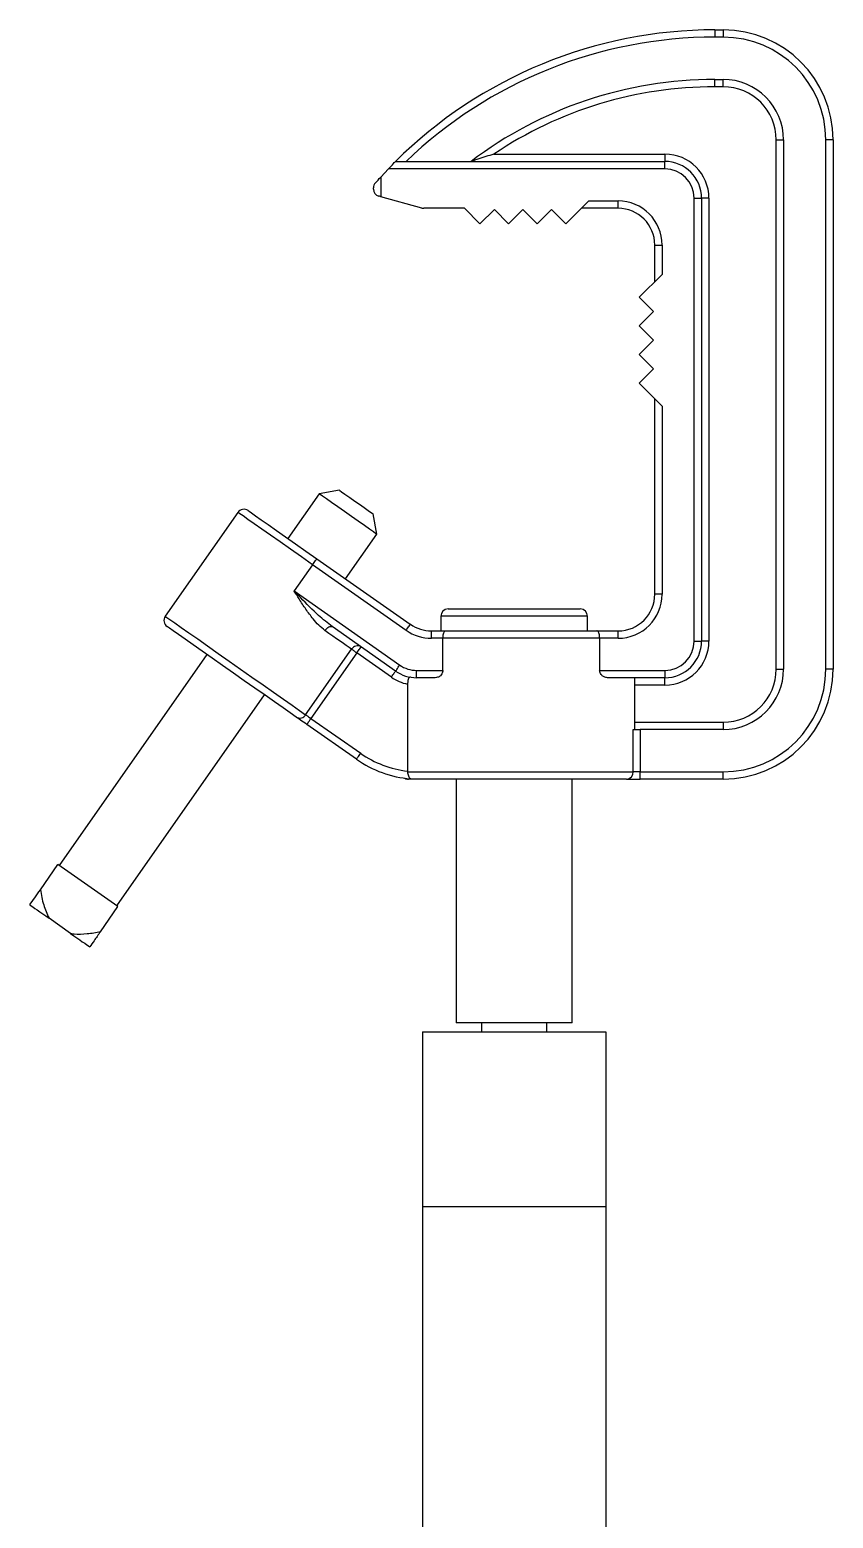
# Model space of a CAD drawing. Extents: x 14.8 to 109.8, y 1.6 to 86.6.
# Drawn here: x 72.56 to 78.04, y 42.04 to 52.18 of the extents above; entities that cross this region are included whole.
import ezdxf

# ---------------------------------------------------------------- set-up
doc = ezdxf.new("R2010")
doc.units = 0
doc.header["$MEASUREMENT"] = 0
doc.layers.add('OBJECT', color=7, linetype='CONTINUOUS')

msp = doc.modelspace()

# ---------------------------------------------------------------- linework, layer by layer
at = {"layer": 'OBJECT'}
for p, q in [((77.23, 52.178), (77.23, 52.128)), ((77.23, 52.178), (77.286, 52.178)), ((77.286, 52.128), (77.23, 52.128)), ((77.286, 52.178), (77.286, 52.128)), ((77.23, 51.84), (77.286, 51.84)), ((77.23, 51.79), (77.23, 51.84)), ((77.286, 51.79), (77.286, 51.84)), ((77.286, 51.79), (77.23, 51.79)), ((77.648, 51.428), (77.698, 51.428)), ((77.648, 47.823), (77.648, 51.428)), ((77.698, 51.428), (77.698, 47.823)), ((78.036, 51.428), (77.986, 51.428)), ((77.986, 47.823), (77.986, 51.428)), ((78.036, 51.428), (78.036, 47.823)), ((75.723, 51.331), (76.889, 51.331)), ((76.889, 51.331), (76.889, 51.281)), ((74.953, 51.175), (75.006, 51.231)), ((76.889, 51.231), (75.006, 51.231)), ((75.053, 51.281), (76.889, 51.281)), ((76.889, 51.231), (76.889, 51.281)), ((74.953, 51.175), (74.953, 51.041)), ((74.903, 51.093), (74.903, 51.102)), ((75.233, 50.964), (74.953, 51.041)), ((76.214, 50.856), (76.37, 51.012)), ((76.37, 51.012), (76.57, 51.012)), ((76.57, 50.962), (76.57, 51.012)), ((77.089, 51.031), (77.139, 51.031)), ((77.089, 48.014), (77.089, 51.031)), ((77.139, 51.031), (77.139, 48.014)), ((77.189, 51.031), (77.139, 51.031)), ((77.189, 51.031), (77.189, 48.014)), ((75.523, 50.962), (75.246, 50.962)), ((75.523, 50.962), (75.629, 50.856)), ((75.629, 50.856), (75.727, 50.954)), ((75.727, 50.954), (75.824, 50.856)), ((75.824, 50.856), (75.922, 50.954)), ((75.922, 50.954), (76.019, 50.856)), ((76.019, 50.856), (76.117, 50.954)), ((76.117, 50.954), (76.214, 50.856)), ((76.57, 50.962), (76.32, 50.962)), ((76.82, 50.712), (76.87, 50.712)), ((76.82, 50.462), (76.82, 50.712)), ((76.87, 50.712), (76.87, 50.512)), ((76.87, 50.512), (76.714, 50.356)), ((76.714, 50.356), (76.812, 50.259)), ((76.812, 50.259), (76.714, 50.161)), ((76.714, 50.161), (76.812, 50.064)), ((76.812, 50.064), (76.714, 49.966)), ((76.714, 49.966), (76.812, 49.869)), ((76.812, 49.869), (76.714, 49.771)), ((76.714, 49.771), (76.87, 49.615)), ((76.82, 48.333), (76.82, 49.665)), ((76.87, 49.615), (76.87, 48.333)), ((74.533, 49.017), (74.32, 48.713)), ((74.672, 49.041), (74.533, 49.017)), ((73.979, 48.89), (73.484, 48.183)), ((74.926, 48.741), (74.901, 48.881)), ((74.713, 48.437), (74.926, 48.741)), ((74.517, 48.575), (75.154, 48.128)), ((74.488, 48.534), (74.362, 48.355)), ((75.126, 48.087), (74.488, 48.534)), ((74.362, 48.355), (75.083, 47.85)), ((76.87, 48.333), (76.82, 48.333)), ((75.362, 48.183), (75.362, 48.083)), ((76.362, 48.183), (75.362, 48.183)), ((75.412, 48.233), (76.312, 48.233)), ((76.362, 48.083), (76.362, 48.183)), ((75.054, 47.809), (74.622, 48.112)), ((75.298, 48.033), (75.298, 48.083)), ((75.298, 48.083), (75.395, 48.083)), ((75.395, 48.083), (76.425, 48.083)), ((76.425, 48.083), (76.57, 48.083)), ((76.57, 48.033), (76.57, 48.083)), ((75.376, 48.033), (75.298, 48.033)), ((75.376, 47.814), (75.376, 48.033)), ((76.444, 48.033), (75.376, 48.033)), ((76.444, 48.033), (76.444, 47.814)), ((76.57, 48.033), (76.444, 48.033)), ((77.089, 48.014), (77.139, 48.014)), ((77.189, 48.014), (77.139, 48.014)), ((73.767, 47.923), (72.761, 46.486)), ((74.441, 47.512), (74.754, 47.959)), ((74.79, 47.933), (74.477, 47.487)), ((75.025, 47.768), (74.79, 47.933)), ((75.197, 47.814), (75.376, 47.814)), ((75.197, 47.764), (75.197, 47.814)), ((75.323, 47.764), (75.197, 47.764)), ((76.444, 47.814), (76.889, 47.814)), ((76.889, 47.764), (76.498, 47.764)), ((76.685, 47.411), (76.685, 47.764)), ((76.889, 47.814), (76.889, 47.764)), ((76.889, 47.714), (76.889, 47.764)), ((77.648, 47.823), (77.698, 47.823)), ((78.036, 47.823), (77.986, 47.823)), ((75.136, 47.721), (75.136, 47.128)), ((76.889, 47.714), (76.685, 47.714)), ((73.154, 46.211), (74.16, 47.648)), ((74.477, 47.487), (74.816, 47.25)), ((76.685, 47.461), (77.286, 47.461)), ((77.286, 47.461), (77.286, 47.411)), ((74.787, 47.209), (74.449, 47.446)), ((76.673, 47.123), (76.673, 47.411)), ((76.673, 47.411), (76.72, 47.411)), ((76.72, 47.411), (76.72, 47.123)), ((77.286, 47.411), (76.72, 47.411)), ((75.136, 47.128), (75.136, 47.123)), ((75.136, 47.123), (76.673, 47.123)), ((76.627, 47.073), (75.141, 47.073)), ((75.467, 47.073), (75.467, 45.413)), ((76.257, 45.413), (76.257, 47.073)), ((76.627, 47.073), (76.72, 47.073)), ((76.72, 47.123), (76.673, 47.123)), ((76.72, 47.073), (76.72, 47.123)), ((76.72, 47.123), (77.286, 47.123)), ((77.286, 47.073), (76.72, 47.073)), ((77.286, 47.073), (77.286, 47.123)), ((72.633, 46.32), (72.753, 46.492)), ((73.162, 46.205), (72.753, 46.492)), ((73.042, 46.034), (73.162, 46.205)), ((72.839, 46.022), (72.692, 46.126)), ((75.237, 45.353), (75.237, 44.163)), ((75.237, 45.353), (76.487, 45.353)), ((76.257, 45.413), (75.467, 45.413)), ((75.639, 45.413), (75.639, 45.353)), ((76.084, 45.353), (76.084, 45.413)), ((76.487, 45.353), (76.487, 44.163)), ((75.237, 44.163), (76.487, 44.163)), ((75.237, 44.163), (75.237, 37.538)), ((76.487, 44.163), (76.487, 37.538))]:
    msp.add_line(p, q, dxfattribs=at)
at = {"layer": 'OBJECT', "flags": 128}
for points in [[(75.006, 51.231), (75.015, 51.241), (75.024, 51.25), (75.032, 51.259), (75.039, 51.267), (75.045, 51.273), (75.049, 51.277), (75.052, 51.28), (75.053, 51.281)], [(74.917, 51.136), (74.925, 51.144), (74.934, 51.154), (74.943, 51.164), (74.953, 51.175)], [(74.953, 51.041), (74.949, 51.043), (74.944, 51.044), (74.94, 51.045)], [(74.926, 48.741), (74.92, 48.745), (74.903, 48.757), (74.877, 48.776), (74.841, 48.801), (74.799, 48.83), (74.753, 48.862), (74.706, 48.896), (74.66, 48.928), (74.618, 48.957), (74.582, 48.982), (74.555, 49.001), (74.539, 49.013), (74.533, 49.017)], [(74.672, 49.041), (74.674, 49.04), (74.686, 49.031), (74.709, 49.015), (74.741, 48.993), (74.777, 48.967), (74.815, 48.941), (74.849, 48.917), (74.877, 48.897), (74.895, 48.885), (74.901, 48.881), (74.901, 48.881)], [(74.488, 48.534), (74.412, 48.587), (74.338, 48.639), (74.267, 48.689), (74.201, 48.735), (74.142, 48.776), (74.09, 48.813), (74.047, 48.843), (74.014, 48.866), (73.992, 48.881), (73.981, 48.889), (73.979, 48.89)], [(74.049, 48.903), (74.055, 48.898), (74.072, 48.887), (74.1, 48.867), (74.138, 48.84), (74.186, 48.807), (74.242, 48.768), (74.304, 48.724), (74.372, 48.676), (74.443, 48.626), (74.517, 48.575)], [(74.488, 48.534), (74.494, 48.542), (74.499, 48.55), (74.504, 48.557), (74.508, 48.563), (74.512, 48.568), (74.514, 48.572), (74.516, 48.574), (74.517, 48.575)], [(73.484, 48.183), (73.484, 48.182), (73.494, 48.175), (73.516, 48.16), (73.549, 48.137), (73.592, 48.107), (73.644, 48.07), (73.705, 48.028), (73.772, 47.981), (73.844, 47.93), (73.92, 47.877), (73.998, 47.823), (74.075, 47.768), (74.151, 47.716), (74.222, 47.665), (74.289, 47.619), (74.348, 47.577), (74.399, 47.541), (74.441, 47.512)], [(74.376, 47.496), (74.336, 47.524), (74.287, 47.559), (74.229, 47.599), (74.165, 47.645), (74.095, 47.693), (74.023, 47.744), (73.949, 47.796), (73.875, 47.848), (73.803, 47.898), (73.736, 47.945), (73.674, 47.988), (73.619, 48.026), (73.574, 48.058), (73.538, 48.084), (73.512, 48.101), (73.499, 48.111), (73.496, 48.113)], [(74.572, 48.086), (74.578, 48.093), (74.585, 48.1), (74.592, 48.106), (74.599, 48.11), (74.606, 48.113), (74.612, 48.114), (74.618, 48.114), (74.622, 48.112)], [(74.754, 47.959), (74.737, 47.97), (74.718, 47.983), (74.698, 47.998), (74.676, 48.013), (74.652, 48.03), (74.627, 48.047), (74.6, 48.066), (74.572, 48.086)], [(75.126, 48.087), (75.131, 48.095), (75.137, 48.103), (75.142, 48.11), (75.146, 48.116), (75.15, 48.122), (75.152, 48.125), (75.154, 48.128), (75.154, 48.128)], [(74.79, 47.933), (74.795, 47.941), (74.801, 47.949), (74.806, 47.956), (74.81, 47.962), (74.814, 47.967), (74.816, 47.971), (74.818, 47.973), (74.819, 47.974)], [(74.79, 47.933), (74.784, 47.937), (74.779, 47.941), (74.774, 47.945), (74.769, 47.948), (74.764, 47.951), (74.76, 47.954), (74.757, 47.956), (74.754, 47.959)], [(75.025, 47.768), (75.031, 47.776), (75.036, 47.784), (75.041, 47.791), (75.045, 47.797), (75.049, 47.803), (75.052, 47.806), (75.053, 47.809), (75.054, 47.809)], [(75.054, 47.809), (75.054, 47.81), (75.056, 47.813), (75.059, 47.816), (75.062, 47.821), (75.067, 47.828), (75.072, 47.835), (75.077, 47.842), (75.083, 47.85)], [(74.449, 47.446), (74.438, 47.454), (74.427, 47.461), (74.416, 47.468), (74.406, 47.475), (74.397, 47.482), (74.389, 47.487), (74.382, 47.492), (74.376, 47.496)], [(74.441, 47.512), (74.444, 47.51), (74.448, 47.508), (74.452, 47.505), (74.456, 47.502), (74.461, 47.498), (74.466, 47.494), (74.472, 47.491), (74.477, 47.487)], [(74.449, 47.446), (74.449, 47.447), (74.451, 47.449), (74.453, 47.453), (74.457, 47.458), (74.461, 47.464), (74.466, 47.471), (74.472, 47.479), (74.477, 47.487)], [(74.787, 47.209), (74.788, 47.21), (74.789, 47.212), (74.792, 47.216), (74.795, 47.221), (74.8, 47.227), (74.805, 47.234), (74.81, 47.242), (74.816, 47.25)], [(72.561, 46.218), (72.57, 46.211), (72.582, 46.203), (72.596, 46.193), (72.612, 46.182), (72.629, 46.169), (72.649, 46.156), (72.67, 46.141), (72.692, 46.126)], [(72.839, 46.022), (72.861, 46.007), (72.882, 45.992), (72.902, 45.979), (72.919, 45.966), (72.935, 45.955), (72.949, 45.945), (72.961, 45.937), (72.97, 45.931)]]:
    msp.add_lwpolyline(points, dxfattribs=at)
at = {"layer": 'OBJECT'}
for centre, radius, start, end in [((77.23, 49.089), 3.089, 90, 134.7928), ((77.23, 49.089), 3.039, 90, 133.8353), ((77.286, 51.428), 0.75, 0, 90), ((77.286, 51.428), 0.7, 0, 90), ((77.23, 49.089), 2.751, 90, 127.1709), ((77.286, 51.428), 0.412, 0, 90), ((77.23, 49.089), 2.701, 90, 123.8917), ((77.286, 51.428), 0.362, 0, 90), ((76.889, 51.031), 0.3, 0, 90), ((76.889, 51.031), 0.25, 0, 90), ((76.889, 51.031), 0.2, 0, 90), ((74.953, 51.102), 0.05, 136.8214, 180), ((74.953, 51.093), 0.05, 180, 254.528), ((76.57, 50.712), 0.3, 0, 90), ((75.246, 51.012), 0.05, 254.528, 270), ((76.57, 50.712), 0.25, 0, 90), ((74.02, 48.862), 0.05, 55, 145), ((76.57, 48.333), 0.3, 270, 0), ((76.57, 48.333), 0.25, 270, 0), ((73.525, 48.154), 0.05, 145, 235), ((75.412, 48.183), 0.05, 90, 180), ((76.312, 48.183), 0.05, 0, 90), ((75.298, 48.333), 0.3, 235, 270), ((75.298, 48.333), 0.25, 235, 270), ((74.794, 47.934), 0.0473, 58.8059, 148.3586), ((76.889, 48.014), 0.2, 270, 0), ((76.889, 48.014), 0.25, 270, 0), ((76.889, 48.014), 0.3, 270, 0), ((75.197, 48.014), 0.3, 235, 258.1852), ((75.197, 48.014), 0.25, 235, 270), ((75.197, 48.014), 0.2, 235, 270), ((77.286, 47.823), 0.412, 270, 0), ((77.286, 47.823), 0.7, 270, 0), ((77.286, 47.823), 0.75, 270, 0), ((77.286, 47.823), 0.362, 270, 0), ((74.401, 47.537), 0.0473, 238.8072, 328.3572), ((75.217, 47.823), 0.75, 235, 265.3298), ((75.217, 47.823), 0.7, 235, 263.3221), ((75.141, 47.123), 0.05, 241.4181, 270), ((76.625, 47.122), 0.0484, 272.1014, 1.9579)]:
    msp.add_arc(centre, radius, start, end, dxfattribs=at)
for points, knots in [([(75.723, 51.331), (75.723, 51.331), (75.687, 51.32), (75.638, 51.305), (75.588, 51.288), (75.573, 51.283), (75.568, 51.281), (75.568, 51.281), (75.567, 51.281)], [0, 0, 0, 0, 0.002091, 0.637961, 0.849634, 0.92322, 0.96579, 1, 1, 1, 1]), ([(74.572, 48.086), (74.558, 48.097), (74.529, 48.12), (74.487, 48.17), (74.442, 48.23), (74.4, 48.295), (74.374, 48.337), (74.363, 48.354), (74.362, 48.355)], [0, 0, 0, 0, 0.175047, 0.350569, 0.58693, 0.823546, 0.99725, 1, 1, 1, 1]), ([(74.622, 48.112), (74.591, 48.137), (74.516, 48.196), (74.432, 48.283), (74.378, 48.339), (74.363, 48.354), (74.362, 48.355)], [0, 0, 0, 0, 0.345057, 0.821451, 0.997144, 1, 1, 1, 1]), ([(75.376, 48.033), (75.377, 48.039), (75.377, 48.049), (75.38, 48.064), (75.384, 48.075), (75.39, 48.082), (75.393, 48.083), (75.395, 48.083), (75.395, 48.083)], [0, 0, 0, 0, 0.19777, 0.395373, 0.598086, 0.812873, 0.995765, 1, 1, 1, 1]), ([(76.444, 48.033), (76.444, 48.039), (76.444, 48.049), (76.441, 48.064), (76.437, 48.075), (76.431, 48.082), (76.427, 48.083), (76.426, 48.083), (76.425, 48.083)], [0, 0, 0, 0, 0.19777, 0.395372, 0.598085, 0.812872, 0.995764, 1, 1, 1, 1]), ([(75.155, 47.768), (75.152, 47.768), (75.148, 47.767), (75.142, 47.759), (75.138, 47.747), (75.136, 47.733), (75.136, 47.724), (75.136, 47.721)], [0, 0, 0, 0, 0.227852, 0.456639, 0.663309, 0.855986, 1, 1, 1, 1]), ([(75.376, 47.814), (75.376, 47.81), (75.375, 47.801), (75.369, 47.788), (75.358, 47.775), (75.341, 47.766), (75.329, 47.765), (75.323, 47.764)], [0, 0, 0, 0, 0.132532, 0.264233, 0.462924, 0.750208, 1, 1, 1, 1]), ([(76.498, 47.764), (76.49, 47.765), (76.476, 47.767), (76.46, 47.779), (76.45, 47.792), (76.445, 47.803), (76.445, 47.811), (76.444, 47.814)], [0, 0, 0, 0, 0.339644, 0.594763, 0.767039, 0.899946, 1, 1, 1, 1]), ([(75.136, 47.123), (75.136, 47.118), (75.136, 47.108), (75.141, 47.095), (75.147, 47.084), (75.154, 47.078), (75.157, 47.076), (75.157, 47.076), (75.156, 47.076), (75.156, 47.076)], [0, 0, 0, 0, 0.192197, 0.383636, 0.593591, 0.841856, 0.910654, 0.965666, 1, 1, 1, 1]), ([(72.561, 46.218), (72.571, 46.233), (72.592, 46.262), (72.619, 46.301), (72.633, 46.32)], [0, 0, 0, 0, 0.515407, 1, 1, 1, 1]), ([(72.633, 46.32), (72.639, 46.285), (72.651, 46.218), (72.678, 46.156), (72.692, 46.126)], [0, 0, 0, 0, 0.519495, 1, 1, 1, 1]), ([(72.839, 46.022), (72.847, 46.021), (72.884, 46.016), (72.953, 46.019), (73.012, 46.029), (73.042, 46.034)], [0, 0, 0, 0, 0.116887, 0.553886, 1, 1, 1, 1]), ([(73.042, 46.034), (73.027, 46.012), (73, 45.973), (72.98, 45.944), (72.97, 45.931)], [0, 0, 0, 0, 0.538104, 1, 1, 1, 1])]:
    msp.add_open_spline(points, degree=3, knots=knots, dxfattribs=at)

doc.saveas('drawing.dxf')
